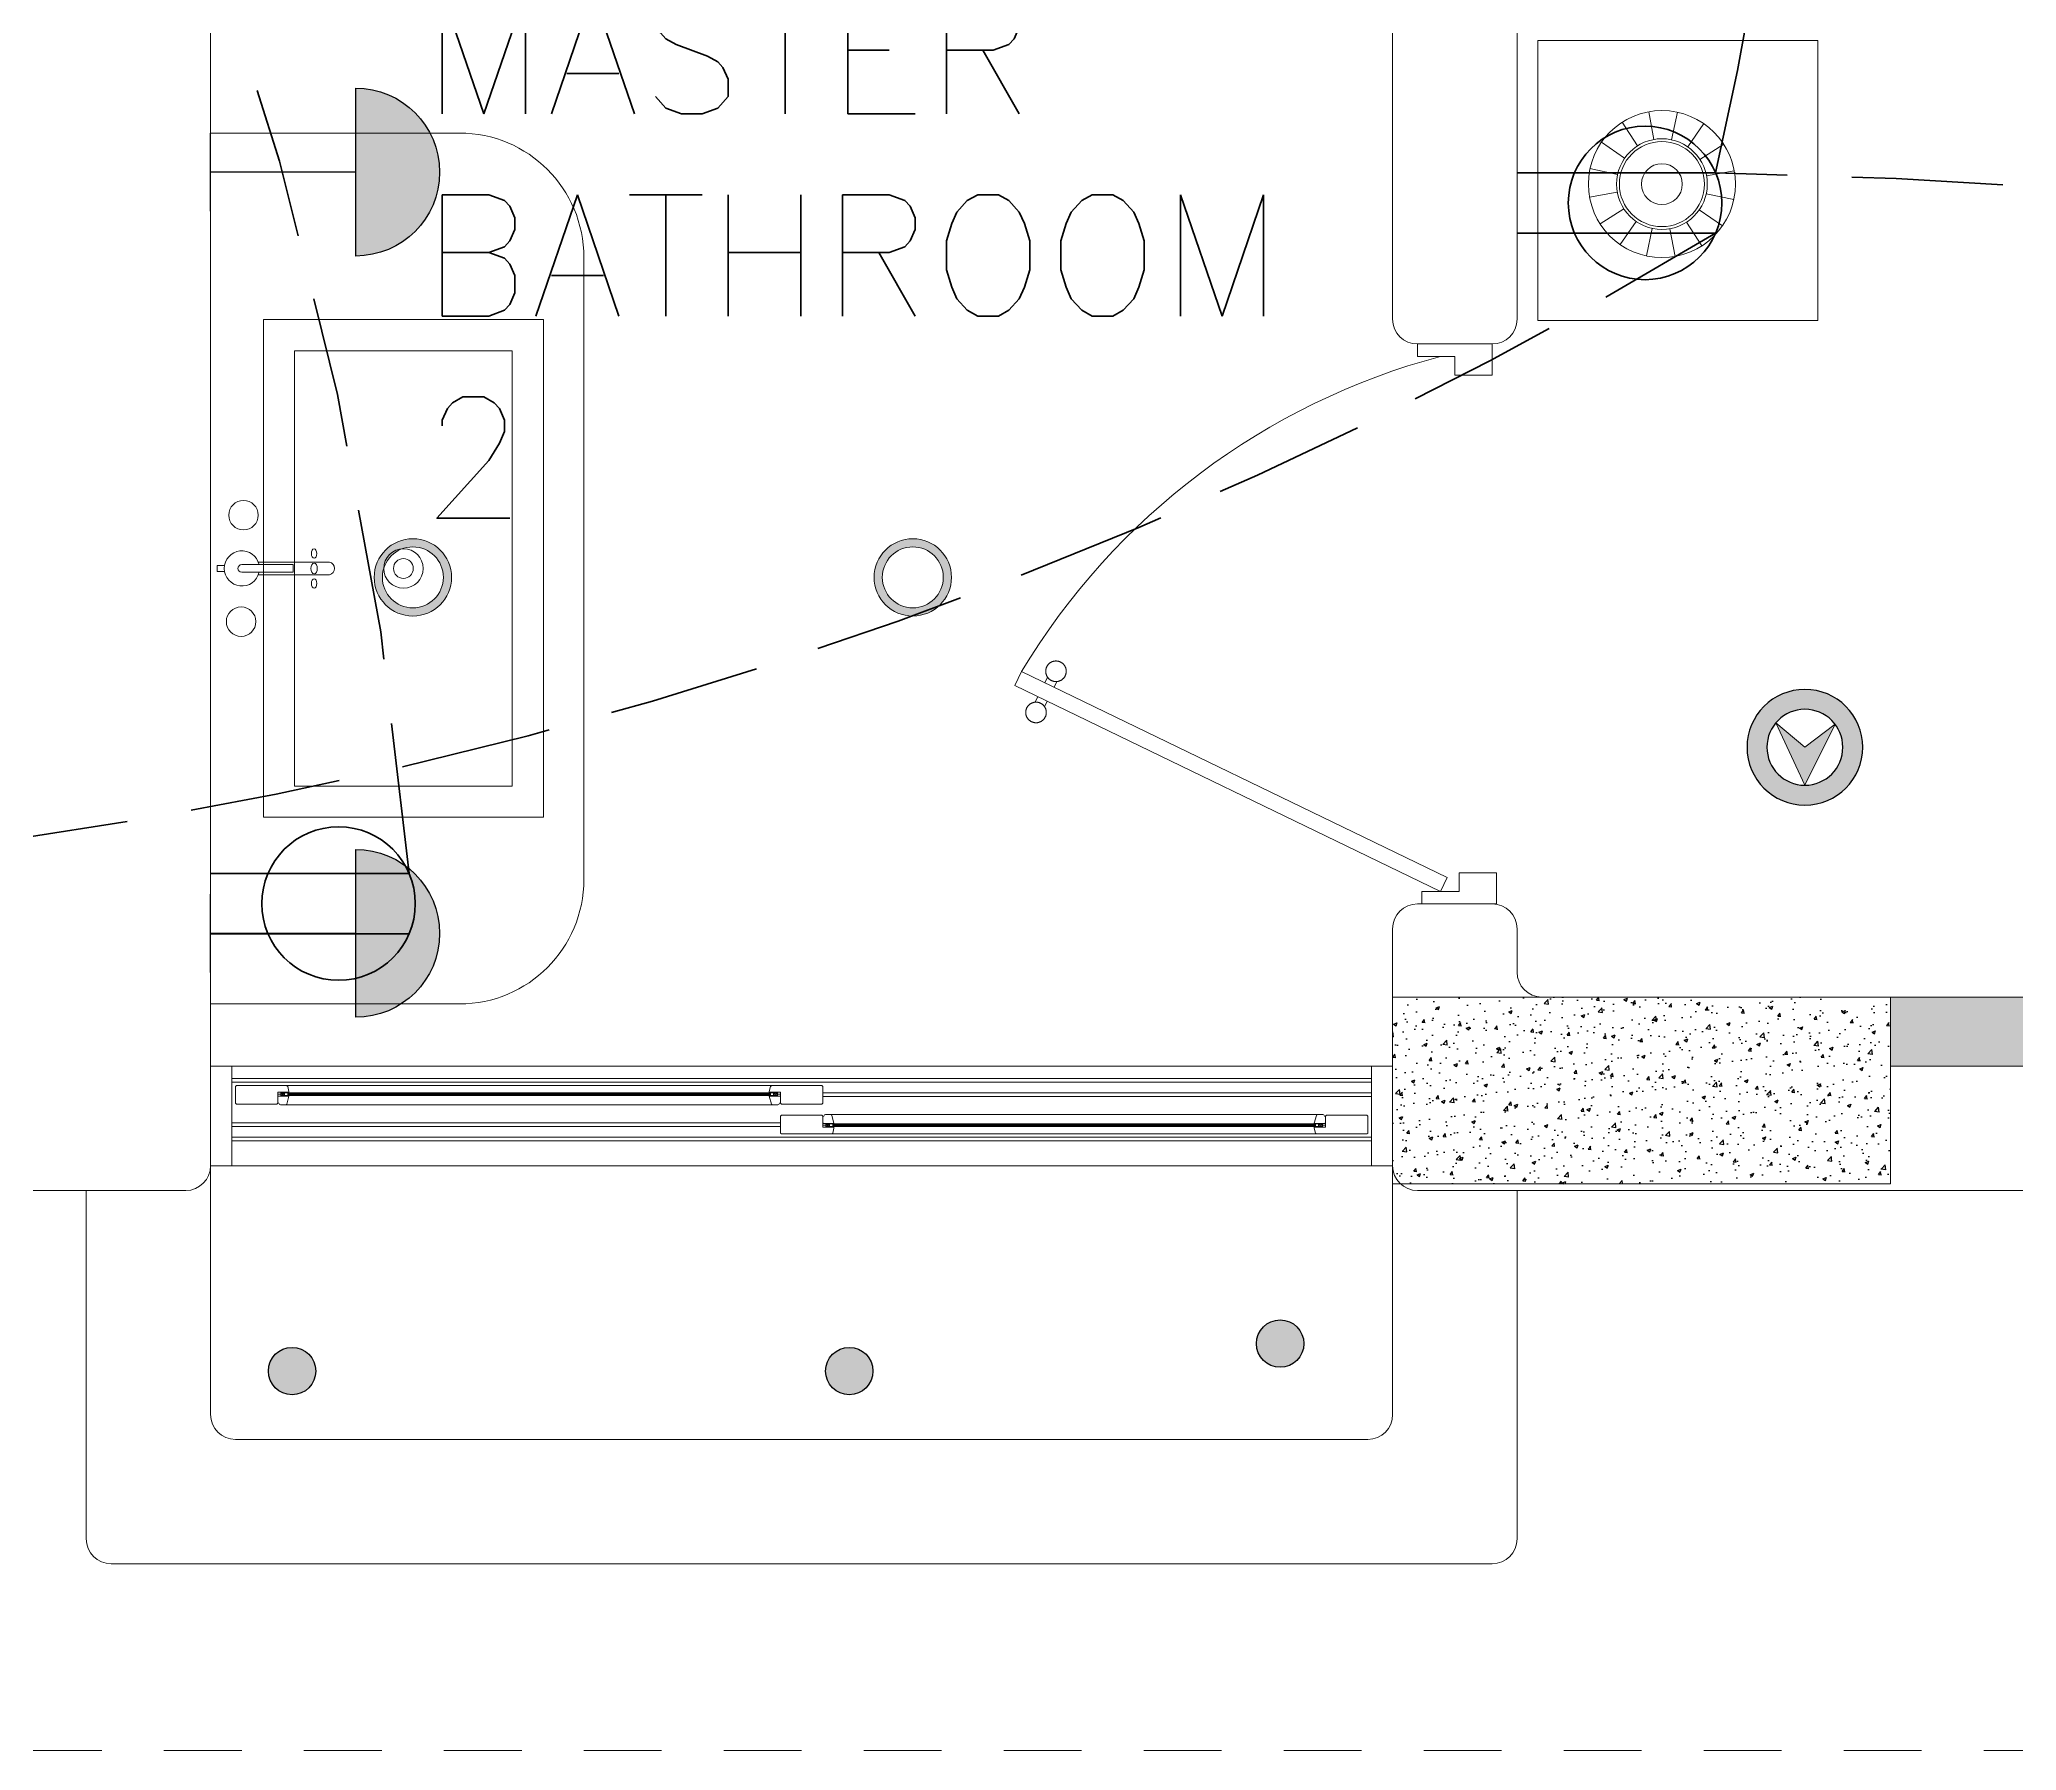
# Model space of a CAD drawing. Header units: metres. Extents: x 14 to 2416, y -346 to 476.
# Drawn here: x 146.202 to 149.379, y -152.828 to -150.078 of the extents above; entities that cross this region are included whole.
import ezdxf

# ---------------------------------------------------------------- set-up
doc = ezdxf.new("R2010")
doc.units = ezdxf.units.M
for name, pattern in [('0', [0]), ('CONTINUA', [0]), ('Dash Style-2', [0.694425, 0.48607, -0.208355]), ('HIDDEN2', [0.1875, 0.125, -0.0625])]:
    doc.linetypes.add(name, pattern=pattern)
doc.layers.get('0').update_dxf_attribs({"linetype": '0', "lineweight": 20})
for name, color, linetype in [('1', 1, 'Continuous'), ('HATCH', 8, 'Continuous'), ('MAVA Luminarias', 1, 'Continuous')]:
    doc.layers.add(name, color=color, linetype=linetype)
for name, color, linetype, lineweight in [('A-ANNO-TEXT', 20, 'Continuous', 13), ('A-DOOR', 35, 'Continuous', 5), ('A-WALL', 250, 'Continuous', 20), ('baños', 251, 'Continuous', 0), ('Columnas', 7, 'Continuous', 18), ('cristales', 131, 'Continuous', 0), ('E Salida TCorrientes', 24, 'CONTINUA', 40), ('E Tuberia Emp Piso', 24, 'Dash Style-2', 40), ('MAVA', 1, 'Continuous', 15), ('MAVA -LUMINARIAS', 1, 'Continuous', 18), ('MOBILIARIOS', 252, 'Continuous', 0), ('muros bajitos', 252, 'Continuous', 5), ('textos', 7, 'Continuous', 0)]:
    doc.layers.add(name, color=color, linetype=linetype, lineweight=lineweight)
doc.layers.add('RELLENO SECCION', color=8, linetype='Continuous', lineweight=0, transparency=0.4)
doc.layers.add('Techos 1', color=7, linetype='HIDDEN2', lineweight=9, true_color=0x42391a)
doc.styles.get("Standard").update_dxf_attribs({"font": 'arial.ttf', "height": 0.1875})

# ---------------------------------------------------------------- blocks, each defined once
blk = doc.blocks.new('P90')
at = {"layer": 'A-DOOR'}
for p, q in [((-0.0476, -0.8576), (0.6364, -0.5264)), ((0.5992, -0.5445), (0.5949, -0.5355)), ((0.6473, -0.5489), (0.6364, -0.5264)), ((-0.0368, -0.88), (0.6473, -0.5489)), ((0.5843, -0.5517), (0.58, -0.5427)), ((0.6101, -0.5669), (0.6144, -0.5759)), ((0.5952, -0.5741), (0.5995, -0.5831)), ((-0.0368, -0.88), (-0.0476, -0.8576))]:
    blk.add_line(p, q, dxfattribs=at)
for points in [[(-0.06, -0.02), (-0.06, -0.05), (-0.12, -0.05), (-0.12, 0), (0, 0), (0, -0.02)], [(-0.0668, -0.88), (-0.0668, -0.85), (-0.1268, -0.85), (-0.1268, -0.9), (-0.0068, -0.9), (-0.0068, -0.88)]]:
    blk.add_lwpolyline(points, close=True, dxfattribs=at)
blk.add_arc((-0.3259, -1.105), 1.1228, 31.0139, 75.0797, dxfattribs=at)
for points in [[(0.5812, -0.5096), (0.5857, -0.5096), (0.5933, -0.5141), (0.5977, -0.5218), (0.5977, -0.5306), (0.5933, -0.5383), (0.5856, -0.5427), (0.5767, -0.5427), (0.5691, -0.5383), (0.5647, -0.5306), (0.5647, -0.5217), (0.5691, -0.514), (0.5768, -0.5096), (0.5812, -0.5096)], [(0.6133, -0.5758), (0.6177, -0.5758), (0.6254, -0.5803), (0.6298, -0.5879), (0.6298, -0.5968), (0.6253, -0.6045), (0.6176, -0.6089), (0.6088, -0.6089), (0.6011, -0.6044), (0.5967, -0.5967), (0.5967, -0.5879), (0.6011, -0.5802), (0.6088, -0.5758), (0.6133, -0.5758)]]:
    blk.add_open_spline(points, degree=2, dxfattribs=at)
blk = doc.blocks.new('A$C8d867532')
at = {"layer": 'baños', "linetype": 'Continuous'}
blk.add_line((0.0395, 0.4062, 0), (0.1223, 0.4062, 0.0004), dxfattribs=at)
at = {"layer": 'baños'}
for points in [[(0.0743, 0.8), (0.5243, 0.8), (0.5243, 0), (0.0743, 0)], [(0.1243, 0.75), (0.4743, 0.75), (0.4743, 0.05), (0.1243, 0.05)]]:
    blk.add_lwpolyline(points, close=True, dxfattribs=at)
at = {"layer": 'baños', "linetype": 'Continuous'}
blk.add_lwpolyline([(0.0672, 0.3939, -9.082434), (0.0672, 0.4062)], format="xyb", dxfattribs=at)
for points, elevation in [([(0.0114, 0.405), (0.0005, 0.405), (0, 0.4043), (0, 0.3957)], 0), ([(0, 0.3957), (0.0005, 0.395), (0.0114, 0.395)], 0), ([(0.1223, 0.4062), (0.1223, 0.3939)], 0.0004)]:
    blk.add_lwpolyline(points, dxfattribs=dict(at, elevation=elevation))
at = {"layer": 'baños', "linetype": 'Continuous', "elevation": 0}
for points in [[(0.0333, 0.4, -0.385153), (0.0395, 0.4062), (0.0395, 0.4062)], [(0.0333, 0.4, 0.385153), (0.0395, 0.3939), (0.0395, 0.3939)], [(0.0661, 0.4101), (0.1804, 0.4101, -0.363105), (0.1887, 0.4, -0.363105), (0.1804, 0.39), (0.0661, 0.39)]]:
    blk.add_lwpolyline(points, format="xyb", dxfattribs=at)
at = {"layer": 'baños', "linetype": 'Continuous', "extrusion": (1.31781e-06, -1, -8.43443e-26), "elevation": -0.3939}
blk.add_lwpolyline([(0.1223, 0.0004), (0.0395, 0)], close=True, dxfattribs=at)
at = {"layer": 'baños', "linetype": 'Continuous'}
for centre, radius in [((0.0422, 0.4857), 0.0237), ((0.2993, 0.4), 0.0317), ((0.2993, 0.4), 0.0159), ((0.0384, 0.3146), 0.0237)]:
    blk.add_circle(centre, radius, dxfattribs=at)
at = {"layer": 'baños', "linetype": 'Continuous', "extrusion": (3.61622e-27, 8.43443e-26, -1)}
for centre, major_axis, ratio in [((0.1557, 0.424), (0.00005, -0.0075), 0.581577), ((0.1558, 0.4), (0, -0.0085), 0.599546), ((0.1558, 0.376), (0.00005, -0.0075), 0.581577)]:
    blk.add_ellipse(centre, major_axis=major_axis, ratio=ratio, dxfattribs=at)
at = {"layer": 'baños', "linetype": 'Continuous', "flags": 8}
for tag, p in [('TRADENAME', (0.1887, 0.4, 0)), ('MODELNUMBER', (0.1887, 0.4, 0)), ('MATERIAL', (0.1888, 0.4, 0)), ('PRODUCT', (0.1888, 0.4, 0))]:
    blk.add_attdef(tag, p, '', height=0.0000254, rotation=270.0001, dxfattribs=at)
at = {"layer": 'baños', "linetype": 'Continuous'}
for tag, p in [('MATERIAL', (0.299, 0.3999)), ('PRODUCT', (0.299, 0.3999)), ('TRADENAME', (0.2991, 0.3999)), ('MODELNUMBER', (0.2991, 0.3999))]:
    blk.add_attdef(tag, p, '', height=0.0000254, rotation=90.0001, dxfattribs=at)
blk = doc.blocks.new('A$C89702949')
at = {"layer": 'HATCH'}
h = blk.add_hatch(dxfattribs=at)
h.set_pattern_fill('AR-CONC', color=256, scale=0.00032)
h.set_pattern_definition([(50, (114.33107, 55.238796), (0.058299094, -0.005100507), [0.006096, -0.067056]), (355, (114.33107, 55.238796), (-0.011277895, 0.06113819), [0.0048768, -0.053644987]), (100.451445, (114.33593, 55.23837), (0.0470212, 0.05603768), [0.005180803, -0.056988878]), (46.1842, (114.33107, 55.25505), (0.086745293, -0.013453545), [0.009144, -0.100584]), (96.63556, (114.3383, 55.25393), (0.07596932, 0.07917636), [0.00777121, -0.085483395]), (351.18415, (114.33107, 55.25505), (0.07596932, 0.07917636), [0.00731519, -0.080467114]), (21, (114.3392, 55.25099), (0.048516605, -0.032724863), [0.006096, -0.067056]), (326, (114.3392, 55.25099), (0.01977665, 0.05894015), [0.0048768, -0.0536448]), (71.451445, (114.34324, 55.24826), (0.068293254, 0.026215286), [0.005180803, -0.05698878]), (37.5, (114.331071, 55.238796), (0.000988353, 0.0270576124), [0, -0.05299456, 0, -0.0544576, 0, -0.053848]), (7.5, (114.33107, 55.238796), (0.021382292, 0.032057784), [0, -0.03104896, 0, -0.05177536, 0, -0.0205232]), (327.5, (114.312946, 55.238796), (0.0433889905, -0.001833198), [0, -0.02032, 0, -0.0633984, 0, -0.0841248]), (317.5, (114.304818, 55.238796), (0.047401338, 0.008136477), [0, -0.026416, 0, -0.04210304, 0, -0.0597408])])
h.paths.add_polyline_path([(15.3, 0.3), (15.3, 0), (16.1, 0), (16.1, 0.3)])
at = {"layer": 'Columnas'}
blk.add_lwpolyline([(15.3, 0.3), (15.3, 0), (16.1, 0), (16.1, 0.3)], close=True, dxfattribs=at)
blk = doc.blocks.new('PL BASE 2N NASAS 09')
at = {"layer": 'RELLENO SECCION', "true_color": 0xc7c8ca}
h = blk.add_hatch(color=9, dxfattribs=at)
h.dxf.hatch_style = 1
edge = h.paths.add_edge_path()
edge.add_arc((179.2575, -24.8608), 0.04, 270, 360, ccw=False)
edge.add_line((179.2575, -24.9008), (178.4126, -24.9008))
edge.add_arc((178.4126, -24.9408), 0.04, 90, 180)
edge.add_line((178.3726, -24.9408), (178.3726, -25.0117))
edge.add_line((178.3726, -25.0117), (178.5974, -25.0117))
edge.add_line((178.5974, -25.0117), (178.5975, -24.9508))
edge.add_line((178.5975, -24.9508), (179.3475, -24.9508))
edge.add_line((179.3475, -24.9508), (179.3975, -24.9508))
edge.add_line((179.3975, -24.9508), (179.3975, -24.0117))
edge.add_line((179.3975, -24.0117), (179.3375, -24.0117))
edge.add_arc((179.3375, -24.0517), 0.04, 90, 180)
edge.add_line((179.2975, -24.0517), (179.2975, -24.8608))
edge = h.paths.add_edge_path()
edge.add_arc((175.1326, -24.9408), 0.04, 360, 450)
edge.add_line((175.1326, -24.9008), (174.7475, -24.9008))
edge.add_line((174.7475, -24.9008), (174.7475, -25.0117))
edge.add_line((174.7475, -25.0117), (175.1726, -25.0117))
edge.add_line((175.1726, -25.0117), (175.1726, -24.9408))
at = {"layer": 'A-DOOR'}
for p, q in [((172.0475, -25.0117), (173.9475, -25.0117)), ((172.0815, -25.1717), (172.0815, -25.0117)), ((172.0815, -25.0317), (173.9135, -25.0317)), ((173.9135, -25.1717), (173.9135, -25.0117)), ((173.9475, -25.0117), (173.9475, -25.1717)), ((172.0875, -25.0442), (172.089, -25.0427)), ((172.0875, -25.0712), (172.0875, -25.0442)), ((172.089, -25.0727), (172.0875, -25.0712)), ((172.089, -25.0427), (172.1697, -25.0427)), ((172.1555, -25.0712), (172.154, -25.0727)), ((172.173, -25.0537), (172.1555, -25.0537)), ((172.1555, -25.0537), (172.1555, -25.0712)), ((172.1555, -25.0567), (172.1605, -25.0567)), ((172.1555, -25.0567), (172.1605, -25.0567)), ((172.1605, -25.0547), (172.1665, -25.0587)), ((172.1605, -25.0587), (172.1665, -25.0547)), ((172.1697, -25.0427), (172.1715, -25.0442)), ((172.1697, -25.0427), (172.9494, -25.0427)), ((172.1715, -25.0442), (172.1735, -25.0522)), ((172.1735, -25.0532), (172.173, -25.0537)), ((172.1735, -25.0522), (172.1735, -25.0532)), ((172.9476, -25.0442), (172.9455, -25.0522)), ((172.9455, -25.0522), (172.9455, -25.0532)), ((172.9455, -25.0532), (172.946, -25.0537)), ((172.946, -25.0537), (172.9635, -25.0537)), ((172.9494, -25.0427), (172.9476, -25.0442)), ((173.03, -25.0427), (172.9494, -25.0427)), ((172.9585, -25.0547), (172.9525, -25.0587)), ((172.9585, -25.0587), (172.9525, -25.0547)), ((172.9635, -25.0567), (172.9585, -25.0567)), ((172.9635, -25.0567), (172.9585, -25.0567)), ((172.9635, -25.0537), (172.9635, -25.0712)), ((172.9635, -25.0712), (172.965, -25.0727)), ((173.0315, -25.0442), (173.03, -25.0427)), ((173.0315, -25.0712), (173.03, -25.0727)), ((173.0315, -25.0712), (173.0315, -25.0442)), ((172.154, -25.0727), (172.089, -25.0727)), ((172.9503, -25.0737), (172.1688, -25.0737)), ((172.965, -25.0907), (172.9635, -25.0922)), ((172.9635, -25.0922), (172.9635, -25.1192)), ((172.965, -25.0727), (173.03, -25.0727)), ((173.03, -25.0907), (172.965, -25.0907)), ((173.0315, -25.0922), (173.03, -25.0907)), ((173.0315, -25.1097), (173.0315, -25.0922)), ((173.0448, -25.0897), (173.8263, -25.0897)), ((173.8395, -25.0922), (173.841, -25.0907)), ((173.8395, -25.1097), (173.8395, -25.0922)), ((173.841, -25.0907), (173.906, -25.0907)), ((173.906, -25.0907), (173.9075, -25.0922)), ((173.9075, -25.0922), (173.9075, -25.1192)), ((172.0815, -25.1317), (173.9135, -25.1317)), ((172.9635, -25.1192), (172.965, -25.1207)), ((172.965, -25.1207), (173.0457, -25.1207)), ((173.0315, -25.1067), (173.0365, -25.1067)), ((173.0315, -25.1067), (173.0365, -25.1067)), ((173.049, -25.1097), (173.0315, -25.1097)), ((173.0365, -25.1087), (173.0425, -25.1047)), ((173.0365, -25.1047), (173.0425, -25.1087)), ((173.0457, -25.1207), (173.0475, -25.1193)), ((173.8254, -25.1207), (173.0457, -25.1207)), ((173.0475, -25.1193), (173.0495, -25.1112)), ((173.0495, -25.1102), (173.049, -25.1097)), ((173.0495, -25.1112), (173.0495, -25.1102)), ((173.8215, -25.1102), (173.822, -25.1097)), ((173.8215, -25.1112), (173.8215, -25.1102)), ((173.8236, -25.1193), (173.8215, -25.1112)), ((173.822, -25.1097), (173.8395, -25.1097)), ((173.8254, -25.1207), (173.8236, -25.1193)), ((173.906, -25.1207), (173.8254, -25.1207)), ((173.8345, -25.1087), (173.8285, -25.1047)), ((173.8345, -25.1047), (173.8285, -25.1087)), ((173.8395, -25.1067), (173.8345, -25.1067)), ((173.8395, -25.1067), (173.8345, -25.1067)), ((173.9075, -25.1192), (173.906, -25.1207)), ((172.0475, -25.1717), (173.9475, -25.1717))]:
    blk.add_line(p, q, dxfattribs=at)
at = {"layer": 'A-DOOR', "color": 8}
for p, q in [((172.0815, -25.0377), (173.9135, -25.0377)), ((173.9135, -25.0547), (173.0315, -25.0547)), ((173.9135, -25.0607), (173.0315, -25.0607)), ((172.9635, -25.1027), (172.0815, -25.1027)), ((172.9635, -25.1087), (172.0815, -25.1087)), ((172.0815, -25.1257), (173.9135, -25.1257))]:
    blk.add_line(p, q, dxfattribs=at)
at = {"layer": 'A-DOOR'}
for points in [[(172.1555, -25.0567), (172.1605, -25.0567), (172.1605, -25.0567), (172.1555, -25.0567)], [(172.1605, -25.0547), (172.1665, -25.0547), (172.1665, -25.0587), (172.1605, -25.0587)], [(172.1605, -25.0547), (172.9585, -25.0547), (172.9585, -25.0587), (172.1605, -25.0587)], [(172.173, -25.0537), (172.161, -25.0537), (172.161, -25.0547), (172.173, -25.0547)], [(172.173, -25.0587), (172.161, -25.0587), (172.161, -25.0597), (172.173, -25.0597)], [(172.1665, -25.0547), (172.1715, -25.0547), (172.1715, -25.0587), (172.1665, -25.0587)], [(172.946, -25.0537), (172.958, -25.0537), (172.958, -25.0547), (172.946, -25.0547)], [(172.946, -25.0587), (172.958, -25.0587), (172.958, -25.0597), (172.946, -25.0597)], [(172.9525, -25.0547), (172.9475, -25.0547), (172.9475, -25.0587), (172.9525, -25.0587)], [(172.9585, -25.0547), (172.9525, -25.0547), (172.9525, -25.0587), (172.9585, -25.0587)], [(172.9635, -25.0567), (172.9585, -25.0567), (172.9585, -25.0567), (172.9635, -25.0567)], [(173.0315, -25.1067), (173.0365, -25.1067), (173.0365, -25.1067), (173.0315, -25.1067)], [(173.8345, -25.1087), (173.0365, -25.1087), (173.0365, -25.1047), (173.8345, -25.1047)], [(173.0365, -25.1087), (173.0425, -25.1087), (173.0425, -25.1047), (173.0365, -25.1047)], [(173.049, -25.1047), (173.037, -25.1047), (173.037, -25.1037), (173.049, -25.1037)], [(173.049, -25.1097), (173.037, -25.1097), (173.037, -25.1087), (173.049, -25.1087)], [(173.0425, -25.1087), (173.0475, -25.1087), (173.0475, -25.1047), (173.0425, -25.1047)], [(173.822, -25.1047), (173.834, -25.1047), (173.834, -25.1037), (173.822, -25.1037)], [(173.822, -25.1097), (173.834, -25.1097), (173.834, -25.1087), (173.822, -25.1087)], [(173.8285, -25.1087), (173.8235, -25.1087), (173.8235, -25.1047), (173.8285, -25.1047)], [(173.8345, -25.1087), (173.8285, -25.1087), (173.8285, -25.1047), (173.8345, -25.1047)], [(173.8395, -25.1067), (173.8345, -25.1067), (173.8345, -25.1067), (173.8395, -25.1067)]]:
    blk.add_lwpolyline(points, close=True, dxfattribs=at)
for points in [[(172.1577, -25.0722, 0.341999), (172.1558, -25.0707), (172.1555, -25.0704), (172.1555, -25.0607), (172.1565, -25.0597), (172.1735, -25.0597), (172.1735, -25.0602), (172.1702, -25.0726, -0.339454), (172.1688, -25.0737), (172.1596, -25.0737, -0.341999)], [(172.9614, -25.0722, -0.341999), (172.9633, -25.0707), (172.9635, -25.0704), (172.9635, -25.0607), (172.9625, -25.0597), (172.9455, -25.0597), (172.9455, -25.0602), (172.9489, -25.0726, 0.339454), (172.9503, -25.0737), (172.9595, -25.0737, 0.341999)], [(173.0337, -25.0912, -0.341999), (173.0318, -25.0927), (173.0315, -25.0931), (173.0315, -25.1027), (173.0325, -25.1037), (173.0495, -25.1037), (173.0495, -25.1032), (173.0462, -25.0908, 0.339454), (173.0448, -25.0897), (173.0356, -25.0897, 0.341999)], [(173.8374, -25.0912, 0.341999), (173.8393, -25.0927), (173.8395, -25.0931), (173.8395, -25.1027), (173.8385, -25.1037), (173.8215, -25.1037), (173.8215, -25.1032), (173.8249, -25.0908, -0.339454), (173.8263, -25.0897), (173.8355, -25.0897, -0.341999)]]:
    blk.add_lwpolyline(points, format="xyb", close=True, dxfattribs=at)
at = {"layer": 'A-DOOR', "color": 7}
for points in [[(172.1605, -25.0587), (172.9585, -25.0587), (172.9585, -25.0547), (172.1605, -25.0547)], [(173.8345, -25.1047), (173.0365, -25.1047), (173.0365, -25.1087), (173.8345, -25.1087)]]:
    blk.add_lwpolyline(points, close=True, dxfattribs=at)
at = {"layer": 'A-WALL'}
for p, q in [((174.1475, -23.8108), (174.1475, -20.5908)), ((173.9475, -21.6017), (173.9475, -23.8108)), ((172.0475, -22.6608), (172.0475, -25.1717)), ((173.9875, -23.8508), (174.1075, -23.8508)), ((173.9875, -24.7508), (174.1075, -24.7508)), ((173.9475, -24.7908), (173.9475, -25.1717)), ((174.1475, -24.7908), (174.1475, -24.8608)), ((175.1326, -24.9008), (174.7475, -24.9008)), ((175.1726, -25.0117), (174.7475, -25.0117)), ((172.0075, -25.2117), (171.0875, -25.2117)), ((175.1326, -25.2117), (173.9875, -25.2117))]:
    blk.add_line(p, q, dxfattribs=at)
for centre, start, end in [((173.9875, -23.8108), 180, 270), ((174.1075, -23.8108), 270, 0), ((173.9875, -24.7908), 90, 180), ((174.1075, -24.7908), 0, 90), ((174.1875, -24.8608), 180, 270), ((172.0075, -25.1717), 270, 0), ((173.9875, -25.1717), 180, 270)]:
    blk.add_arc(centre, 0.04, start, end, dxfattribs=at)
at = {"layer": 'baños'}
for p, q in [((172.4475, -23.5117), (172.0475, -23.5117)), ((172.6475, -23.7117), (172.6475, -24.7117)), ((172.4475, -24.9117), (172.0475, -24.9117))]:
    blk.add_line(p, q, dxfattribs=at)
for centre, start, end in [((172.4475, -23.7117), 0, 90), ((172.4475, -24.7117), 270, 0)]:
    blk.add_arc(centre, 0.2, start, end, dxfattribs=at)
at = {"layer": 'cristales', "const_width": 0.004}
for points in [[(172.1715, -25.0567), (172.9475, -25.0567)], [(173.8235, -25.1067), (173.0475, -25.1067)]]:
    blk.add_lwpolyline(points, dxfattribs=at)
at = {"layer": 'muros bajitos'}
for p, q in [((172.0475, -25.1717), (172.0475, -25.5717)), ((173.9475, -25.1717), (173.9475, -25.5717)), ((171.8475, -25.2117), (171.8475, -25.7717)), ((174.1475, -25.2117), (174.1475, -25.7717)), ((173.9075, -25.6117), (172.0875, -25.6117)), ((174.1075, -25.8117), (171.8875, -25.8117))]:
    blk.add_line(p, q, dxfattribs=at)
for centre, start, end in [((172.0875, -25.5717), 180, 270), ((173.9075, -25.5717), 270, 0), ((171.8875, -25.7717), 180, 270), ((174.1075, -25.7717), 270, 0)]:
    blk.add_arc(centre, 0.04, start, end, dxfattribs=at)
at = {"layer": 'Techos 1'}
blk.add_line((160.0475, -26.1117), (185.4975, -26.1117), dxfattribs=at)
at = {"color": 1}
blk.add_blockref('A$C89702949', (158.6475, -25.2008), dxfattribs=at)
at = {"layer": '1', "color": 1}
ref = blk.add_blockref('A$C8d867532', (172.0581, -24.6117), dxfattribs=at)
ref.add_attrib('MATERIAL', 'VITREOUS CHINA', (172.3571, -24.2116), dxfattribs={"layer": 'baños', "linetype": 'Continuous', "height": 0.0000254, "rotation": 270.0001})
ref.add_attrib('PRODUCT', 'BATHROOM SINK', (172.3571, -24.2116), dxfattribs={"layer": 'baños', "linetype": 'Continuous', "height": 0.0000254, "rotation": 270.0001})
ref.add_attrib('TRADENAME', 'VOX', (172.3572, -24.2118), dxfattribs={"layer": 'baños', "linetype": 'Continuous', "height": 0.0000254, "rotation": 270.0001})
ref.add_attrib('MODELNUMBER', 'K-5373', (172.3572, -24.2117), dxfattribs={"layer": 'baños', "linetype": 'Continuous', "height": 0.0000254, "rotation": 270.0001})
ref.add_attrib('MATERIAL', 'BRASS', (172.2469, -24.2118, 0), dxfattribs={"layer": 'baños', "linetype": 'Continuous', "height": 0.0000254, "rotation": 90.0001})
ref.add_attrib('PRODUCT', 'FAUCETS', (172.2469, -24.2119, 0), dxfattribs={"layer": 'baños', "linetype": 'Continuous', "height": 0.0000254, "rotation": 90.0001})
ref.add_attrib('TRADENAME', 'PURIST', (172.2468, -24.2118, 0), dxfattribs={"layer": 'baños', "linetype": 'Continuous', "height": 0.0000254, "rotation": 90.0001})
ref.add_attrib('MODELNUMBER', 'K-14404-4A', (172.2468, -24.2119, 0), dxfattribs={"layer": 'baños', "linetype": 'Continuous', "height": 0.0000254, "rotation": 90.0001})
at = {"layer": 'A-DOOR', "xscale": -1}
blk.add_blockref('P90', (173.9875, -23.8508), dxfattribs=at)
at = {"layer": 'baños', "linetype": 'Continuous', "flags": 8}
for tag, p in [('MODELNUMBER', (167.1329, -5.6306, 0)), ('TRADENAME', (167.1329, -5.6307, 0)), ('PRODUCT', (167.1329, -5.6307, 0)), ('MATERIAL', (167.1329, -5.6307, 0)), ('MODELNUMBER', (168.3076, -5.6306, 0)), ('TRADENAME', (168.3076, -5.6307, 0)), ('PRODUCT', (168.3076, -5.6307, 0)), ('MATERIAL', (168.3076, -5.6307, 0))]:
    blk.add_attdef(tag, p, '', height=0.0000254, rotation=180.0001, dxfattribs=at)
at = {"layer": 'baños', "linetype": 'Continuous'}
for tag, p, rotation in [('MODELNUMBER', (169.2428, -19.7065), 180.0001), ('TRADENAME', (169.2428, -19.7064), 180.0001), ('MATERIAL', (169.243, -19.7063), 180.0001), ('PRODUCT', (169.243, -19.7064), 180.0001), ('MODELNUMBER', (169.9524, -19.7065), 179.9999), ('MATERIAL', (169.9524, -19.7063), 179.9999), ('TRADENAME', (169.9524, -19.7064), 179.9999), ('PRODUCT', (169.9524, -19.7064), 179.9999)]:
    blk.add_attdef(tag, p, '', height=0.0000254, rotation=rotation, dxfattribs=at)
at = {"layer": 'textos', "insert": (172.3863, -24.1309), "char_height": 0.195, "width": 1.854973, "attachment_point": 7}
blk.add_mtext('{\\Fromans|c0;MASTER BATHROOM\\P2}', dxfattribs=at)
blk = doc.blocks.new('A$Cb50f4bf1')
at = {"layer": 'MOBILIARIOS'}
for p, q in [((0.45, 0.45), (0, 0.45)), ((0, 0.45), (0, 0)), ((0.45, 0), (0.45, 0.45)), ((0.2058, 0.3663), (0.2154, 0.322)), ((0.2519, 0.3671), (0.2438, 0.3224)), ((0.2948, 0.3501), (0.2703, 0.312)), ((0.1635, 0.348), (0.1893, 0.3107)), ((0.328, 0.318), (0.2907, 0.2922)), ((0.1314, 0.3148), (0.1695, 0.2902)), ((0.1144, 0.2719), (0.1591, 0.2638)), ((0.3463, 0.2757), (0.302, 0.2661)), ((0.1152, 0.2258), (0.1595, 0.2353)), ((0.3471, 0.2296), (0.3025, 0.2377)), ((0.1335, 0.1834), (0.1708, 0.2092)), ((0.2981, 0.1535), (0.2723, 0.1908)), ((0.3301, 0.1867), (0.292, 0.2112)), ((0.1667, 0.1514), (0.1913, 0.1895)), ((0.2096, 0.1344), (0.2177, 0.179)), ((0.2557, 0.1352), (0.2462, 0.1795)), ((0, 0), (0.45, 0))]:
    blk.add_line(p, q, dxfattribs=at)
for radius in [0.1182, 0.0729, 0.0684, 0.0328]:
    blk.add_circle((0.2308, 0.2507), radius, dxfattribs=at)
blk = doc.blocks.new('PL MUEBLES 2N NASAS 09')
blk.add_blockref('PL BASE 2N NASAS 09', (49.9143, 62.717))
at = {"layer": 'MOBILIARIOS', "xscale": -1, "rotation": 90.00000000000007}
blk.add_blockref('A$Cb50f4bf1', (224.5453, 39.354), dxfattribs=at)
blk = doc.blocks.new('A$C595364de')
blk.add_blockref('PL MUEBLES 2N NASAS 09', (-199.5618, -36.6052))
blk = doc.blocks.new('dl ip')
at = {"layer": 'MAVA', "transparency": 33554687}
h = blk.add_hatch(color=40, dxfattribs=at)
h.dxf.hatch_style = 1
h.paths.add_polyline_path([(94.7574, -111.2088), (94.7109, -111.2482), (94.6624, -111.2113), (94.7109, -111.3092)])
at = {"layer": 'MAVA Luminarias', "linetype": 'Continuous'}
h = blk.add_hatch(color=40, dxfattribs=at)
h.paths.add_polyline_path([(94.618, -111.2482, 1), (94.8039, -111.2482, 1)])
h.paths.add_polyline_path([(94.7719, -111.2482, -1), (94.6499, -111.2482, -1)], flags=16)
at = {"layer": 'MAVA', "color": 40}
for p, q in [((94.7109, -111.2482), (94.6624, -111.2113)), ((94.6624, -111.2113), (94.7109, -111.3092)), ((94.7109, -111.3092), (94.7574, -111.2088)), ((94.7574, -111.2088), (94.7109, -111.2482))]:
    blk.add_line(p, q, dxfattribs=at)
at = {"layer": 'MAVA Luminarias', "color": 40, "linetype": 'Continuous'}
for radius in [0.093, 0.061]:
    blk.add_circle((94.7109, -111.2482), radius, dxfattribs=at)
blk = doc.blocks.new('downlight')
at = {"layer": 'MAVA -LUMINARIAS'}
h = blk.add_hatch(color=3, dxfattribs=at)
h.dxf.hatch_style = 1
h.paths.add_polyline_path([(-5.416, -22.4571, 1), (-5.2917, -22.4571, 1)])
h.paths.add_polyline_path([(-5.3048, -22.4571, -1), (-5.4029, -22.4571, -1)], flags=16)
at = {"layer": 'MAVA -LUMINARIAS', "color": 3}
for radius in [0.0622, 0.049]:
    blk.add_circle((-5.3539, -22.4571), radius, dxfattribs=at)
blk = doc.blocks.new('piso')
at = {"layer": 'MAVA Luminarias', "transparency": 33554687}
blk.add_hatch(color=6, dxfattribs=at).paths.add_polyline_path([(513802.9217, 2035255.1736, 1), (513803.034, 2035255.1736, 1)])
at = {"layer": 'MAVA Luminarias', "color": 6, "transparency": 33554687}
blk.add_circle((513802.9779, 2035255.1736), 0.0562, dxfattribs=at)
blk = doc.blocks.new('SCONCE 2')
at = {"layer": 'MAVA Luminarias', "linetype": 'Continuous'}
blk.add_hatch(color=1, dxfattribs=at).paths.add_polyline_path([(0.3422, -0.2405, 1), (-0.169, -0.2405)])
at = {"layer": 'MAVA Luminarias', "color": 1, "linetype": 'Continuous'}
for p, q in [((-0.169, -0.2405), (0.3422, -0.2405)), ((0.0866, -0.2405), (0.0866, -0.6823)), ((-0.0323, -0.6823), (0.2056, -0.6823))]:
    blk.add_line(p, q, dxfattribs=at)
blk.add_arc((0.0866, -0.2405), 0.2556, 0, 180, dxfattribs=at)
blk = doc.blocks.new('*U425')
at = {"layer": 'E Salida TCorrientes'}
for p, q in [((0.0403, -0.2659), (0.0403, 0)), ((-0.0403, -0.2659), (-0.0403, 0))]:
    blk.add_line(p, q, dxfattribs=at)
blk.add_circle((0, -0.1714), 0.1028, dxfattribs=at)
blk = doc.blocks.new('*U433')
at = {"layer": 'E Salida TCorrientes'}
for p, q in [((0.2659, 0.0403), (0, 0.0403)), ((0.2659, -0.0403), (0, -0.0403))]:
    blk.add_line(p, q, dxfattribs=at)
blk.add_circle((0.1714, 0), 0.1028, dxfattribs=at)

msp = doc.modelspace()

# ---------------------------------------------------------------- linework, layer by layer
at = {"layer": 'E Tuberia Emp Piso', "ltscale": 0.5}
for centre, radius, start, end in [((140.6329, -151.9484), 6.1856, 4.91648, 61.90674), ((143.0591, -148.9626), 5.9861, 347.16989, 12.83009), ((148.7305, -160.3756, 0.0094), 10.0851, 62.76251, 89.06093), ((145.144, -144.1843), 7.2505, 274.85122, 301.16072)]:
    msp.add_arc(centre, radius, start, end, dxfattribs=at)

# ---------------------------------------------------------------- block references
at = {"layer": 'A-ANNO-TEXT'}
msp.add_blockref('A$C595364de', (124.0766, -152.828), dxfattribs=at)
msp.add_blockref('A$C595364de', (124.0766, -152.828), dxfattribs=at)
at = {"layer": 'E Salida TCorrientes', "xscale": -1.2, "yscale": 1.2, "zscale": 1.2}
for name, p, rotation in [('*U425', (148.5766, -150.3403), 90), ('*U433', (146.4766, -151.4666), 180)]:
    msp.add_blockref(name, p, dxfattribs=dict(at, rotation=rotation))
at = {"layer": 'MAVA Luminarias', "linetype": 'Continuous', "xscale": -0.5277282914889166, "yscale": 0.5277282914889166, "zscale": 0.5277282914889166, "rotation": 270}
for p in [(146.8367, -150.3364), (146.8367, -150.3364), (146.8367, -151.5602), (146.8367, -151.5602)]:
    msp.add_blockref('SCONCE 2', p, dxfattribs=at)
at = {"layer": 'MAVA Luminarias'}
for p in [(152.1556, -128.4851), (152.1556, -128.4851), (152.9592, -128.4851), (152.9592, -128.4851)]:
    msp.add_blockref('downlight', p, dxfattribs=at)
at = {"layer": 'MAVA Luminarias', "xscale": -1}
msp.add_blockref('dl ip', (243.7501, -39.9671), dxfattribs=at)
msp.add_blockref('dl ip', (243.7501, -39.9671), dxfattribs=at)
at = {"layer": 'MAVA Luminarias', "xscale": 0.6780394422585752, "yscale": 0.6780394422585752, "zscale": 0.6780394422585752}
for p in [(-348230.4888, -1380135.4567), (-348230.4888, -1380135.4567), (-348232.077, -1380135.5008), (-348232.077, -1380135.5008), (-348231.1814, -1380135.5008), (-348231.1814, -1380135.5008)]:
    msp.add_blockref('piso', p, dxfattribs=at)

doc.saveas('drawing.dxf')
